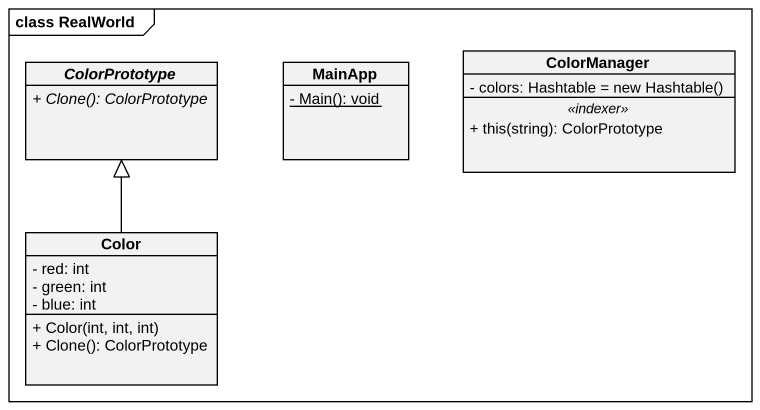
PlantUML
@startuml
mainframe class RealWorld
hide circle
hide empty members
skinparam classAttributeIconSize 0
abstract class ColorPrototype {
  {abstract} + Clone(): ColorPrototype
}
class MainApp {
  {static} - Main(): void
}
class ColorManager {
  {field} - colors: Hashtable = new Hashtable()
  .. <<indexer>> ..
  + this(string): ColorPrototype
}
class Color {
  - red: int
  - green: int
  - blue: int
  + Color(int, int, int)
  + Clone(): ColorPrototype
}
Color -up-|> ColorPrototype
@enduml
